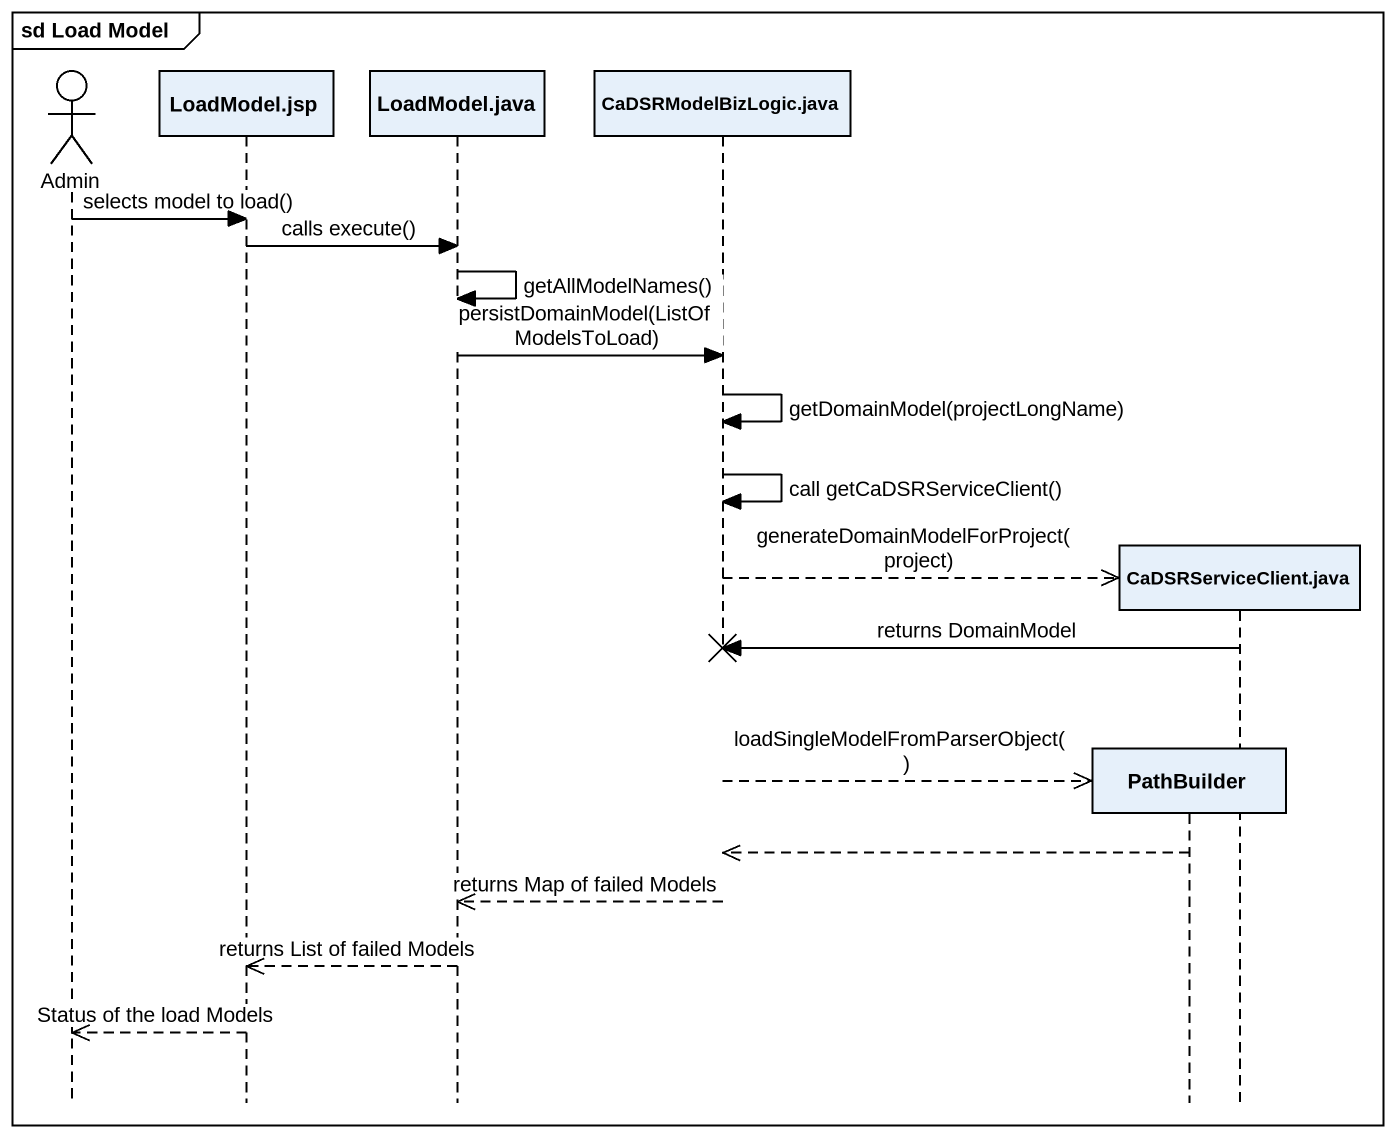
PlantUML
@startuml
mainframe sd Load Model
hide footbox
actor Admin
participant "LoadModel.jsp" as LoadModel_jsp
participant "LoadModel.java" as LoadModel_java
participant "CaDSRModelBizLogic.java" as CaDSRModelBizLogic_java
participant PathBuilder
participant "CaDSRServiceClient.java" as CaDSRServiceClient_java

Admin -> LoadModel_jsp : selects model to load()
LoadModel_jsp -> LoadModel_java : calls execute()
LoadModel_java -> LoadModel_java : getAllModelNames()
LoadModel_java -> CaDSRModelBizLogic_java : persistDomainModel(ListOfModelsToLoad)
CaDSRModelBizLogic_java -> CaDSRModelBizLogic_java : getDomainModel(projectLongName)
CaDSRModelBizLogic_java -> CaDSRModelBizLogic_java : call getCaDSRServiceClient()
CaDSRModelBizLogic_java -->> CaDSRServiceClient_java ** : generateDomainModelForProject(project)
CaDSRServiceClient_java -> CaDSRModelBizLogic_java !! : returns DomainModel
CaDSRModelBizLogic_java -->> PathBuilder ** : loadSingleModelFromParserObject()
PathBuilder -->> CaDSRModelBizLogic_java
CaDSRModelBizLogic_java -->> LoadModel_java : returns Map of failed Models
LoadModel_java -->> LoadModel_jsp : returns List of failed Models
LoadModel_jsp -->> Admin : Status of the load Models
@enduml
